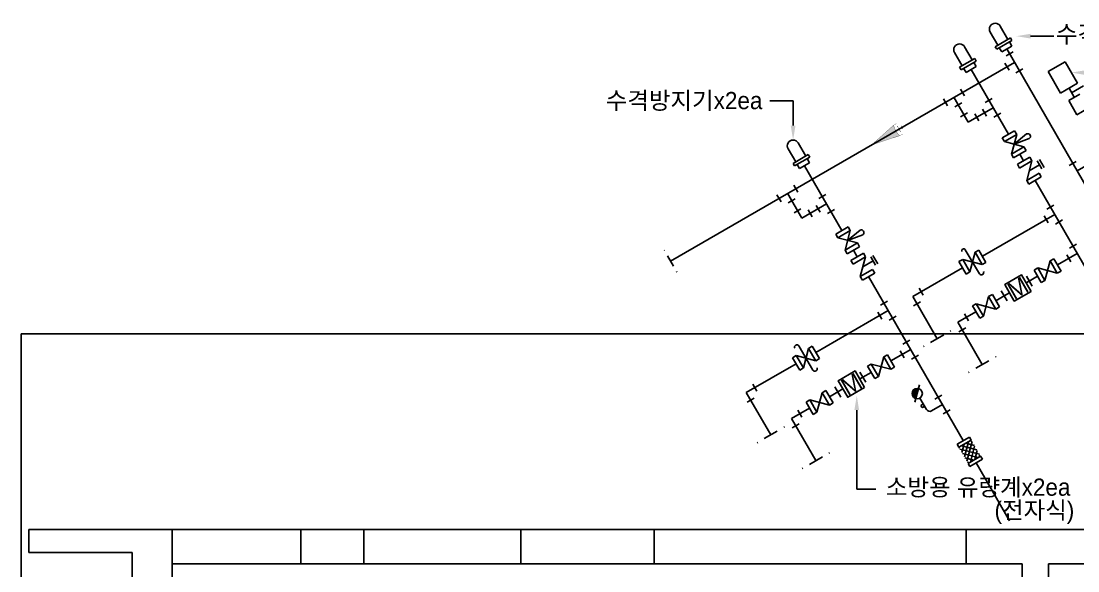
# Model space of a CAD drawing. Header units: millimetres. Extents: x 968909 to 1007504, y 395965 to 423289.
# Drawn here: x 972900 to 982111, y 418399 to 423190 of the extents above; entities that cross this region are included whole.
import ezdxf
from ezdxf.enums import TextEntityAlignment as Align

# ---------------------------------------------------------------- set-up
doc = ezdxf.new("R2010")
doc.units = ezdxf.units.MM
doc.header["$LTSCALE"] = 100
for name, color, linetype in [('L2', 2, 'Continuous'), ('L3', 3, 'Continuous'), ('l4', 4, 'Continuous'), ('L6', 6, 'Continuous'), ('L8', 11, 'Continuous'), ('TEX', 3, 'Continuous')]:
    doc.layers.add(name, color=color, linetype=linetype)
doc.styles.add('돋움', font='Dotum.ttf')

# ---------------------------------------------------------------- blocks, each defined once
blk = doc.blocks.new('G12')
at = {"layer": 'L3'}
for p, q in [((0, 2), (0, 2.1)), ((0, -1), (0, 1)), ((0, -2.1), (0, -2))]:
    blk.add_line(p, q, dxfattribs=at)
blk = doc.blocks.new('A$C7822437B')
h = blk.add_hatch(color=256)
edge = h.paths.add_edge_path()
edge.add_arc((32.3, -12.2), 93.8, 436.75948, 443.3351, ccw=False)
edge.add_line((53.8, 79), (236.9, 41.1))
edge.add_line((236.9, 41.1), (53.8, 3.3))
edge.add_arc((32.3, 94.5), 93.8, 276.6649, 283.24052, ccw=False)
edge.add_arc((-108.7, 44.4), 157.9, 344.19317, 358.81163)
edge.add_arc((-108.7, 37.9), 157.9, 361.18837, 375.80683)
at = {"const_width": 1.56}
for points in [[(19.9, 81.5), (32.3, 81.5, -0.057837), (53.8, 79), (236.9, 41.1), (53.8, 3.3, -0.057837), (32.3, 0.8), (19.9, 0.8)], [(43.2, 80.9, -0.063872), (49.1, 41.1, -0.063872), (43.2, 1.4)]]:
    blk.add_lwpolyline(points, format="xyb", dxfattribs=at)
at = {"const_width": 2.6}
for points in [[(1.3, 52.9), (1.3, 41.1), (1.3, 29.4)], [(24.7, 64.6), (24.7, 41.1), (24.7, 17.7)]]:
    blk.add_lwpolyline(points, dxfattribs=at)
blk = doc.blocks.new('A$C770D1D7C')
at = {"layer": 'L6'}
for p, q in [((50, 157), (146, 323)), ((18, 176), (0, 144)), ((191, 34), (0, 144)), ((209, 66), (18, 176)), ((177, 84), (273, 250)), ((2, 73), (32, 126)), ((2, 73), (129, 0)), ((129, 0), (159, 52)), ((209, 66), (191, 34))]:
    blk.add_line(p, q, dxfattribs=at)
blk.add_arc((209, 286), 73.3, 330, 150, dxfattribs=at)

msp = doc.modelspace()

# ---------------------------------------------------------------- hatches: boundary and pattern name
at = {"layer": 'L8'}
h = msp.add_hatch(dxfattribs=at)
h.set_pattern_fill('ANSI31', color=256, scale=62.978229, angle=-30.01386, style=0)
h.set_pattern_definition([(14.97026, (970027.873, 423320.118), (-2.033548, 7.605094), [])])
h.paths.add_polyline_path([(980722.4, 419986.9), (980699.2, 419900.2, -0.339522), (980665.9, 419943.6, -0.49307)])

# ---------------------------------------------------------------- linework, layer by layer
for p, q in [((981698.8, 423059.1, 54985.4), (981902.5, 423059.1, 54985.4)), ((982056.7, 422566.4, 54985.4), (982160.2, 422626.1, 54985.4)), ((979628.7, 422496.1, 54985.4), (979425, 422496.1, 54985.4)), ((979628.7, 422279.2, 54985.4), (979628.7, 422496.1, 54985.4)), ((980730.9, 420018.6, 54985.4), (980690.8, 419868.6, 54985.4)), ((980791, 419804.8, 54985.4), (980733.3, 419904.7, 54985.4)), ((980183.6, 419800, 54985.4), (980183.6, 419111.9, 54985.4)), ((980930.7, 419848.1, 54985.4), (980835.3, 419793, 54985.4)), ((980183.6, 419111.9, 54985.4), (980350.3, 419111.9, 54985.4))]:
    msp.add_line(p, q)
for centre, radius in [((980710.8, 419943.6, 54985.4), 44.9), ((980757.7, 419836.3, 54985.4), 13.1)]:
    msp.add_circle(centre, radius)
msp.add_arc((980819.1, 419821, 54985.4), 32.4, 210.02974, 300.02974)
for points in [[(981698.8, 423038.3, 54985.4), (981573.8, 423059.1, 54985.4), (981698.8, 423080, 54985.4)], [(982178.1, 422720.6, 54985.4), (982053.1, 422741.5, 54985.4), (982178.1, 422762.3, 54985.4)], [(979607.8, 422279.2, 54985.4), (979628.7, 422154.2, 54985.4), (979649.5, 422279.2, 54985.4)], [(980162.8, 419800, 54985.4), (980183.6, 419925, 54985.4), (980204.4, 419800, 54985.4)]]:
    msp.add_solid(points)
at = {"layer": 'L2'}
for p, q in [((981546, 422921.5, 54985.4), (981485.4, 422886.5, 54985.4)), ((981475.7, 422823.2, 54985.4), (981510.7, 422762.6, 54985.4)), ((981631, 422774.3, 54985.4), (981570.4, 422739.3, 54985.4)), ((981086.4, 422598.4, 54985.4), (981121.4, 422537.8, 54985.4)), ((980939.2, 422513.4, 54985.4), (980974.2, 422452.8, 54985.4)), ((981037.5, 422443.1, 54985.4), (981098.1, 422478.1, 54985.4)), ((981304.2, 422481.7, 54985.4), (981364.9, 422516.7, 54985.4)), ((981087.5, 422356.5, 54985.4), (981148.1, 422391.5, 54985.4)), ((981211.4, 422381.9, 54985.4), (981246.4, 422321.3, 54985.4)), ((981280.9, 422422, 54985.4), (981315.9, 422361.4, 54985.4)), ((981439.9, 422386.8, 54985.4), (981379.2, 422351.8, 54985.4)), ((982036, 421932.7, 54985.4), (982096.7, 421967.7, 54985.4)), ((979635.5, 421760.7, 54985.4), (979670.5, 421700.1, 54985.4)), ((979488.3, 421675.7, 54985.4), (979523.3, 421615.1, 54985.4)), ((979586.6, 421605.5, 54985.4), (979647.2, 421640.5, 54985.4)), ((979853.4, 421644, 54985.4), (979914, 421679, 54985.4)), ((979636.6, 421518.9, 54985.4), (979697.2, 421553.9, 54985.4)), ((979760.5, 421544.2, 54985.4), (979795.5, 421483.6, 54985.4)), ((979830.1, 421584.4, 54985.4), (979865.1, 421523.8, 54985.4)), ((979989, 421549.1, 54985.4), (979928.4, 421514.1, 54985.4)), ((981841.1, 421551.8, 54985.4), (981901.8, 421586.8, 54985.4)), ((981817.8, 421492.1, 54985.4), (981852.8, 421431.5, 54985.4)), ((981976.8, 421456.8, 54985.4), (981916.1, 421421.8, 54985.4)), ((982037, 421212.5, 54985.4), (982097.6, 421247.5, 54985.4)), ((982013.7, 421152.8, 54985.4), (982048.7, 421092.2, 54985.4)), ((981661.9, 420968.2, 54985.4), (981712.9, 420879.9, 54985.4)), ((980728, 420862.7, 54985.4), (980763, 420802.1, 54985.4)), ((981494.7, 420751.3, 54985.4), (981443.7, 420839.7, 54985.4)), ((980390.3, 420714.1, 54985.4), (980450.9, 420749.1, 54985.4)), ((980739.7, 420742.5, 54985.4), (980679.1, 420707.5, 54985.4)), ((980367, 420654.5, 54985.4), (980402, 420593.8, 54985.4)), ((980525.9, 420619.2, 54985.4), (980465.3, 420584.2, 54985.4)), ((981121.5, 420637.7, 54985.4), (981156.5, 420577.1, 54985.4)), ((981133.2, 420517.5, 54985.4), (981072.6, 420482.5, 54985.4)), ((980586.2, 420374.8, 54985.4), (980646.8, 420409.8, 54985.4)), ((980562.9, 420315.2, 54985.4), (980597.9, 420254.6, 54985.4)), ((980721.8, 420279.9, 54985.4), (980661.2, 420244.9, 54985.4)), ((980211, 420130.6, 54985.4), (980262.1, 420042.2, 54985.4)), ((979277.2, 420025.1, 54985.4), (979312.2, 419964.5, 54985.4)), ((980043.9, 419913.7, 54985.4), (979992.9, 420002, 54985.4)), ((979288.9, 419904.8, 54985.4), (979228.2, 419869.8, 54985.4)), ((980863.2, 419895.8, 54985.4), (980923.8, 419930.8, 54985.4)), ((979670.7, 419800.1, 54985.4), (979705.7, 419739.5, 54985.4)), ((980998.8, 419800.9, 54985.4), (980938.2, 419765.9, 54985.4)), ((979682.4, 419679.8, 54985.4), (979621.7, 419644.8, 54985.4))]:
    msp.add_line(p, q, dxfattribs=at)
at = {"layer": 'L3'}
for p, q in [((982202.6, 421714.2, 54985.4), (981490.7, 422947.3, 54985.4)), ((978559.1, 421098.8, 54985.4), (981558.2, 422830.4, 54985.4)), ((981505.2, 422203.5, 54985.4), (981179.6, 422767.6, 54985.4)), ((981155.3, 422309.1, 54985.4), (981029.3, 422527.3, 54985.4)), ((982079.5, 422526.9, 54985.4), (982033.9, 422605.9, 54985.4)), ((981372.1, 422434.2, 54985.4), (981155.3, 422309.1, 54985.4)), ((981638, 421973.6, 54985.4), (981605, 422030.8, 54985.4)), ((982363.4, 422035.1, 54985.4), (982103.8, 421885.3, 54985.4)), ((980054.4, 421365.9, 54985.4), (979728.7, 421930, 54985.4)), ((982563, 420371.5, 54985.4), (981737.7, 421800.8, 54985.4)), ((979704.4, 421471.4, 54985.4), (979578.4, 421689.7, 54985.4)), ((979921.2, 421596.6, 54985.4), (979704.4, 421471.4, 54985.4)), ((981278.5, 421140.3, 54985.4), (981909, 421504.3, 54985.4)), ((980187.2, 421135.9, 54985.4), (980154.1, 421193.2, 54985.4)), ((981932.8, 421065.7, 54985.4), (982104.8, 421165, 54985.4)), ((981112.1, 419533.9, 54985.4), (980286.9, 420963.2, 54985.4)), ((981105.7, 421040.6, 54985.4), (980671.8, 420790, 54985.4)), ((981760.1, 420966, 54985.4), (981687.4, 420924, 54985.4)), ((980884.4, 420421.8, 54985.4), (980671.9, 420789.9, 54985.4)), ((981396.6, 420753.6, 54985.4), (981469.2, 420795.5, 54985.4)), ((979827.6, 420302.6, 54985.4), (980458.1, 420666.7, 54985.4)), ((981222.7, 420655.7, 54985.4), (981065.4, 420564.9, 54985.4)), ((981278, 420196.8, 54985.4), (981065.4, 420564.9, 54985.4)), ((980481.9, 420228.1, 54985.4), (980654, 420327.4, 54985.4)), ((979654.9, 420202.9, 54985.4), (979221, 419952.4, 54985.4)), ((980309.2, 420128.3, 54985.4), (980236.6, 420086.4, 54985.4)), ((979433.6, 419584.1, 54985.4), (979221, 419952.3, 54985.4)), ((979945.7, 419915.9, 54985.4), (980018.4, 419957.8, 54985.4)), ((979771.9, 419818.1, 54985.4), (979614.5, 419727.3, 54985.4)), ((979827.1, 419359.1, 54985.4), (979614.5, 419727.3, 54985.4)), ((981298.8, 419210.5, 54985.4), (981224.3, 419339.5, 54985.4))]:
    msp.add_line(p, q, dxfattribs=at)
at = {"layer": 'l4'}
for p, q in [((973866.3, 418758.7, 54985.4), (972966.3, 418758.7, 54985.4)), ((972966.3, 418558.7, 54985.4), (972966.3, 418758.7, 54985.4)), ((974216.3, 418758.7, 54985.4), (973866.3, 418758.7, 54985.4)), ((975336.3, 418758.7, 54985.4), (974216.3, 418758.7, 54985.4)), ((974216.3, 418758.7, 54985.4), (974216.3, 418128.7, 54985.4)), ((975336.3, 418758.7, 54985.4), (975336.3, 418458.7, 54985.4)), ((975336.3, 418758.7, 54985.4), (975886.3, 418758.7, 54985.4)), ((975886.3, 418758.7, 54985.4), (977256.3, 418758.7, 54985.4)), ((975886.3, 418458.7, 54985.4), (975886.3, 418758.7, 54985.4)), ((977256.3, 418458.7, 54985.4), (977256.3, 418758.7, 54985.4)), ((978416.3, 418758.7, 54985.4), (977256.3, 418758.7, 54985.4)), ((978416.3, 418758.7, 54985.4), (981136.3, 418758.7, 54985.4)), ((978416.3, 418458.7, 54985.4), (978416.3, 418758.7, 54985.4)), ((981136.3, 418458.7, 54985.4), (981136.3, 418758.7, 54985.4)), ((981136.3, 418758.7, 54985.4), (982466.3, 418758.7, 54985.4)), ((973866.3, 418558.7, 54985.4), (972966.3, 418558.7, 54985.4)), ((973866.3, 418558.7, 54985.4), (973866.3, 418128.7, 54985.4)), ((975336.3, 418458.7, 54985.4), (974216.3, 418458.7, 54985.4)), ((975336.3, 418458.7, 54985.4), (975886.3, 418458.7, 54985.4)), ((975886.3, 418458.7, 54985.4), (977256.3, 418458.7, 54985.4)), ((978416.3, 418458.7, 54985.4), (977256.3, 418458.7, 54985.4)), ((978416.3, 418458.7, 54985.4), (981136.3, 418458.7, 54985.4)), ((981136.3, 418458.7, 54985.4), (981626.3, 418458.7, 54985.4)), ((981626.3, 418008.7, 54985.4), (981626.3, 418458.7, 54985.4)), ((981856.3, 418458.7, 54985.4), (981856.3, 418008.7, 54985.4)), ((982466.3, 418458.7, 54985.4), (981856.3, 418458.7, 54985.4))]:
    msp.add_line(p, q, dxfattribs=at)
at = {"layer": 'l4', "elevation": 54985.4}
msp.add_lwpolyline([(972899.6, 420465.4), (1001940.9, 420465.4), (1001940.9, 403942.8), (972899.6, 403942.8)], close=True, dxfattribs=at)
at = {"layer": 'L6'}
for p, q in [((981853, 422750.5, 54985.4), (981999.1, 422834.9, 54985.4)), ((981999.1, 422834.9, 54985.4), (982107, 422648.1, 54985.4)), ((981960.8, 422563.7, 54985.4), (981853, 422750.5, 54985.4)), ((981960.8, 422563.7, 54985.4), (982107, 422648.1, 54985.4)), ((982030.8, 422498.8, 54985.4), (982128.2, 422555, 54985.4)), ((982102.7, 422374.2, 54985.4), (982030.8, 422498.8, 54985.4)), ((982102.7, 422374.2, 54985.4), (982200.2, 422430.4, 54985.4)), ((981559.2, 422234.7, 54985.4), (981451.3, 422172.4, 54985.4)), ((981451.3, 422172.4, 54985.4), (981470, 422140, 54985.4)), ((981577.9, 422202.3, 54985.4), (981470, 422140, 54985.4)), ((981577.9, 422202.3, 54985.4), (981532.3, 422032, 54985.4)), ((981663.9, 422207, 54985.4), (981555.1, 422117.2, 54985.4)), ((981555.1, 422117.2, 54985.4), (981687.7, 422165.8, 54985.4)), ((981559.2, 422234.7, 54985.4), (981577.9, 422202.3, 54985.4)), ((981640.3, 422094.4, 54985.4), (981470, 422140, 54985.4)), ((981640.3, 422094.4, 54985.4), (981532.3, 422032, 54985.4)), ((981659, 422062, 54985.4), (981551, 421999.6, 54985.4)), ((981640.3, 422094.3, 54985.4), (981659, 422062, 54985.4)), ((981532.3, 422032, 54985.4), (981551, 421999.6, 54985.4)), ((981692, 422004.8, 54985.4), (981584, 421942.4, 54985.4)), ((981710.7, 421972.4, 54985.4), (981602.7, 421910, 54985.4)), ((981710.7, 421972.4, 54985.4), (981665.1, 421802.1, 54985.4)), ((981692, 422004.8, 54985.4), (981710.7, 421972.4, 54985.4)), ((981755.7, 421973.9, 54985.4), (981797.3, 421901.7, 54985.4)), ((981775.7, 421985.4, 54985.4), (981817.4, 421913.3, 54985.4)), ((981584, 421942.4, 54985.4), (981602.7, 421910, 54985.4)), ((981687.7, 421886.5, 54985.4), (981776.5, 421937.8, 54985.4)), ((981773, 421864.4, 54985.4), (981665.1, 421802.1, 54985.4)), ((981665.1, 421802.1, 54985.4), (981683.8, 421769.7, 54985.4)), ((981791.7, 421832, 54985.4), (981683.8, 421769.7, 54985.4)), ((981773.1, 421864.4, 54985.4), (981791.8, 421832, 54985.4)), ((980108.4, 421397.1, 54985.4), (980000.4, 421334.7, 54985.4)), ((980000.4, 421334.7, 54985.4), (980019.1, 421302.3, 54985.4)), ((980127.1, 421364.7, 54985.4), (980019.1, 421302.3, 54985.4)), ((980127.1, 421364.7, 54985.4), (980081.4, 421194.4, 54985.4)), ((980213, 421369.4, 54985.4), (980104.3, 421279.5, 54985.4)), ((980104.3, 421279.5, 54985.4), (980236.8, 421328.2, 54985.4)), ((980108.4, 421397.1, 54985.4), (980127.1, 421364.7, 54985.4)), ((980189.4, 421256.7, 54985.4), (980019.1, 421302.3, 54985.4)), ((980189.4, 421256.7, 54985.4), (980081.4, 421194.4, 54985.4)), ((980189.5, 421256.7, 54985.4), (980208.2, 421224.3, 54985.4)), ((980081.4, 421194.4, 54985.4), (980100.1, 421162, 54985.4)), ((980208.1, 421224.3, 54985.4), (980100.1, 421162, 54985.4)), ((980241.1, 421167.1, 54985.4), (980133.2, 421104.8, 54985.4)), ((980241.1, 421167.1, 54985.4), (980259.8, 421134.7, 54985.4)), ((980324.9, 421147.8, 54985.4), (980366.5, 421075.6, 54985.4)), ((981252.7, 420986.3, 54985.4), (981129.5, 421197.8, 54985.4)), ((981214.8, 421175.3, 54985.4), (981169.8, 421004.9, 54985.4)), ((981247.1, 421194.2, 54985.4), (981214.8, 421175.3, 54985.4)), ((981214.8, 421175.3, 54985.4), (981277.5, 421067.6, 54985.4)), ((981247.1, 421194.2, 54985.4), (981309.8, 421086.4, 54985.4)), ((980133.2, 421104.8, 54985.4), (980151.9, 421072.4, 54985.4)), ((980259.8, 421134.7, 54985.4), (980151.9, 421072.4, 54985.4)), ((980259.8, 421134.7, 54985.4), (980214.2, 420964.4, 54985.4)), ((980236.8, 421048.8, 54985.4), (980325.7, 421100.1, 54985.4)), ((980304.8, 421136.2, 54985.4), (980346.5, 421064.1, 54985.4)), ((981107, 421112.6, 54985.4), (981074.7, 421093.8, 54985.4)), ((981074.7, 421093.8, 54985.4), (981137.5, 420986, 54985.4)), ((981107, 421112.6, 54985.4), (981277.5, 421067.6, 54985.4)), ((981107, 421112.6, 54985.4), (981169.8, 421004.9, 54985.4)), ((981309.8, 421086.4, 54985.4), (981277.5, 421067.6, 54985.4)), ((981869.2, 421101, 54985.4), (981823.6, 420930.7, 54985.4)), ((981901.6, 421119.7, 54985.4), (981869.2, 421101, 54985.4)), ((981869.2, 421101, 54985.4), (981931.6, 420993, 54985.4)), ((981901.6, 421119.7, 54985.4), (981964, 421011.7, 54985.4)), ((980322.2, 421026.7, 54985.4), (980214.2, 420964.4, 54985.4)), ((980214.2, 420964.4, 54985.4), (980232.9, 420932, 54985.4)), ((980340.9, 420994.4, 54985.4), (980232.9, 420932, 54985.4)), ((980322.2, 421026.7, 54985.4), (980340.9, 420994.3, 54985.4)), ((981169.8, 421004.9, 54985.4), (981137.5, 420986, 54985.4)), ((981761.3, 421038.7, 54985.4), (981728.9, 421020, 54985.4)), ((981728.9, 421020, 54985.4), (981791.2, 420912, 54985.4)), ((981761.3, 421038.7, 54985.4), (981931.6, 420993, 54985.4)), ((981761.3, 421038.7, 54985.4), (981823.6, 420930.7, 54985.4)), ((981964, 421011.7, 54985.4), (981931.6, 420993, 54985.4)), ((981660.6, 420908.6, 54985.4), (981687.4, 420924, 54985.4)), ((981823.6, 420930.7, 54985.4), (981791.2, 420912, 54985.4)), ((981333, 420788.8, 54985.4), (981287.4, 420618.5, 54985.4)), ((981365.4, 420807.5, 54985.4), (981333, 420788.8, 54985.4)), ((981333, 420788.8, 54985.4), (981395.4, 420680.9, 54985.4)), ((981365.4, 420807.5, 54985.4), (981427.7, 420699.6, 54985.4)), ((981469.2, 420795.5, 54985.4), (981514.5, 420821.6, 54985.4)), ((981225, 420726.5, 54985.4), (981192.6, 420707.8, 54985.4)), ((981192.7, 420707.8, 54985.4), (981255, 420599.8, 54985.4)), ((981225.1, 420726.5, 54985.4), (981287.4, 420618.5, 54985.4)), ((981225.1, 420726.5, 54985.4), (981395.4, 420680.9, 54985.4)), ((981427.7, 420699.6, 54985.4), (981395.4, 420680.9, 54985.4)), ((981287.4, 420618.5, 54985.4), (981255, 420599.8, 54985.4)), ((979801.9, 420148.6, 54985.4), (979678.7, 420360.2, 54985.4)), ((979763.9, 420337.7, 54985.4), (979718.9, 420167.2, 54985.4)), ((979796.2, 420356.5, 54985.4), (979763.9, 420337.7, 54985.4)), ((979763.9, 420337.7, 54985.4), (979826.7, 420230, 54985.4)), ((979796.2, 420356.5, 54985.4), (979859, 420248.8, 54985.4)), ((979656.1, 420275, 54985.4), (979623.8, 420256.1, 54985.4)), ((979623.9, 420256.1, 54985.4), (979686.6, 420148.4, 54985.4)), ((979656.2, 420274.9, 54985.4), (979826.7, 420230, 54985.4)), ((979656.2, 420274.9, 54985.4), (979718.9, 420167.2, 54985.4)), ((979859, 420248.8, 54985.4), (979826.7, 420230, 54985.4)), ((980418.4, 420263.3, 54985.4), (980372.8, 420093, 54985.4)), ((980450.8, 420282, 54985.4), (980418.4, 420263.3, 54985.4)), ((980418.4, 420263.3, 54985.4), (980480.7, 420155.4, 54985.4)), ((980450.8, 420282, 54985.4), (980513.1, 420174.1, 54985.4)), ((979718.9, 420167.2, 54985.4), (979686.6, 420148.4, 54985.4)), ((980310.4, 420201, 54985.4), (980278, 420182.3, 54985.4)), ((980278, 420182.3, 54985.4), (980340.4, 420074.3, 54985.4)), ((980310.4, 420201, 54985.4), (980480.7, 420155.4, 54985.4)), ((980310.4, 420201, 54985.4), (980372.8, 420093, 54985.4)), ((980513.1, 420174.1, 54985.4), (980480.7, 420155.4, 54985.4)), ((980209.8, 420070.9, 54985.4), (980236.6, 420086.4, 54985.4)), ((980372.8, 420093, 54985.4), (980340.4, 420074.3, 54985.4)), ((979882.2, 419951.2, 54985.4), (979836.5, 419780.9, 54985.4)), ((979914.6, 419969.9, 54985.4), (979882.2, 419951.2, 54985.4)), ((979882.2, 419951.2, 54985.4), (979944.5, 419843.2, 54985.4)), ((979914.6, 419969.9, 54985.4), (979976.9, 419861.9, 54985.4)), ((980018.4, 419957.8, 54985.4), (980063.6, 419984, 54985.4)), ((979774.1, 419888.9, 54985.4), (979741.7, 419870.2, 54985.4)), ((979741.8, 419870.2, 54985.4), (979804.1, 419762.2, 54985.4)), ((979774.2, 419888.9, 54985.4), (979836.5, 419780.9, 54985.4)), ((979774.2, 419888.9, 54985.4), (979944.5, 419843.2, 54985.4)), ((979976.9, 419861.9, 54985.4), (979944.5, 419843.2, 54985.4)), ((979836.5, 419780.9, 54985.4), (979804.1, 419762.2, 54985.4)), ((981166.1, 419565, 54985.4), (981058.1, 419502.7, 54985.4)), ((981073.7, 419475.7, 54985.4), (981058.1, 419502.7, 54985.4)), ((981181.7, 419538, 54985.4), (981073.7, 419475.7, 54985.4)), ((981181.7, 419538, 54985.4), (981166.1, 419565, 54985.4)), ((981262.7, 419397.7, 54985.4), (981154.7, 419335.4, 54985.4)), ((981278.2, 419370.7, 54985.4), (981262.7, 419397.7, 54985.4)), ((981154.7, 419335.4, 54985.4), (981170.3, 419308.4, 54985.4)), ((981278.2, 419370.7, 54985.4), (981170.3, 419308.4, 54985.4))]:
    msp.add_line(p, q, dxfattribs=at)
at = {"layer": 'L6', "elevation": 54985.4}
for points in [[(981703.1, 420834.9), (981555.9, 420749.9), (981473.1, 420893.3), (981620.3, 420978.3)], [(980252.2, 419997.3), (980105, 419912.3), (980022.2, 420055.7), (980169.4, 420140.7)]]:
    msp.add_lwpolyline(points, close=True, dxfattribs=at)
at = {"layer": 'L6'}
for centre, radius, start, end in [((981673.5, 422185.1, 54985.4), 23.9, 306.21442, 113.78558), ((980222.7, 421347.5, 54985.4), 23.9, 306.21442, 113.78558), ((981116.1, 421187.9, 54985.4), 16.7, 36.43134, 204.0025), ((981269.6, 420998.7, 54985.4), 20.9, 216.43134, 24.0025), ((979661.9, 420347.8, 54985.4), 20.9, 36.43134, 204.0025), ((979818.7, 420161, 54985.4), 20.9, 216.43134, 24.0025)]:
    msp.add_arc(centre, radius, start, end, dxfattribs=at)
at = {"layer": 'L8'}
for p, q in [((981231, 419452.6, 54985.4), (981096.2, 419488.7, 54985.4)), ((981099.6, 419430.8, 54985.4), (981118.6, 419501.6, 54985.4)), ((981121.6, 419392.7, 54985.4), (981156.8, 419523.7, 54985.4)), ((981208.9, 419490.8, 54985.4), (981134.4, 419510.8, 54985.4)), ((981143.6, 419354.5, 54985.4), (981189.3, 419524.8, 54985.4)), ((981186.9, 419529, 54985.4), (981172.6, 419532.8, 54985.4)), ((981173.7, 419346.3, 54985.4), (981211.3, 419486.6, 54985.4)), ((981077.6, 419469, 54985.4), (981080.4, 419479.6, 54985.4)), ((981253, 419414.4, 54985.4), (981082.7, 419460.1, 54985.4)), ((981241.3, 419385.3, 54985.4), (981104.7, 419421.9, 54985.4)), ((981211.9, 419368.4, 54985.4), (981233.4, 419448.4, 54985.4)), ((981250.1, 419390.4, 54985.4), (981255.4, 419410.2, 54985.4)), ((981203.1, 419363.3, 54985.4), (981126.8, 419383.7, 54985.4)), ((981164.9, 419341.2, 54985.4), (981148.8, 419345.6, 54985.4)), ((981515.1, 418835.8, 54985.4), (981298.8, 419210.5, 54985.4))]:
    msp.add_line(p, q, dxfattribs=at)

# ---------------------------------------------------------------- block references
for name, p, xscale, yscale, zscale, rotation in [('A$C770D1D7C', (981490.1, 422895.4, 54985.4), 0.6944444449618459, 0.6944444449618459, 0.6944444449618459, 59.99999999970937), ('A$C770D1D7C', (981179, 422715.8, 54985.4), 0.6944444449618459, 0.6944444449618459, 0.6944444449618459, 59.99999999970937), ('A$C7822437B', (980606.7, 422218.7, 54985.4), -1.312046429070047, 1.312046429070047, 1.312046429070047, 30.00000000962667), ('A$C770D1D7C', (979728.1, 421878.1, 54985.4), 0.6944444449618459, 0.6944444449618459, 0.6944444449618459, 59.99999999970937), ('G12', (978559.1, 421098.8, 54985.4), 52.48185718086237, 52.48185718086237, 52.48185718086237, 209.9999999998776), ('G12', (980884.4, 420421.8, 54985.4), 65.60232147735017, 65.60232147735017, 65.60232147735017, 119.9999999995799), ('G12', (981278, 420196.8, 54985.4), 65.60232147735017, 65.60232147735017, 65.60232147735017, 119.9999999995799), ('G12', (979433.6, 419584.1, 54985.4), 65.60232147735017, 65.60232147735017, 65.60232147735017, 119.9999999995799), ('G12', (979827.1, 419359.1, 54985.4), 65.60232147735017, 65.60232147735017, 65.60232147735017, 119.9999999995799)]:
    msp.add_blockref(name, p, dxfattribs=dict(xscale=xscale, yscale=yscale, zscale=zscale, rotation=rotation))

# ---------------------------------------------------------------- texts
at = {"layer": 'TEX', "style": '돋움'}
for s, p in [('수격방지기x2ea', (981919.2, 423076.2, 54985.4)), ('수격방지기x2ea', (977995, 422498, 54985.4)), ('소방용 유량계x2ea', (980436.9, 419128.4, 54985.4)), ('(전자식)', (981384.5, 418928.4, 54985.4))]:
    msp.add_text(s, height=150, dxfattribs=at).set_placement(p, align=Align.MIDDLE_LEFT)
for p in [(981588.1, 420864.1, 54985.4), (980137.2, 420026.5, 54985.4)]:
    msp.add_text('M', height=150, rotation=30, dxfattribs=at).set_placement(p, align=Align.MIDDLE_CENTER)

doc.saveas('drawing.dxf')
